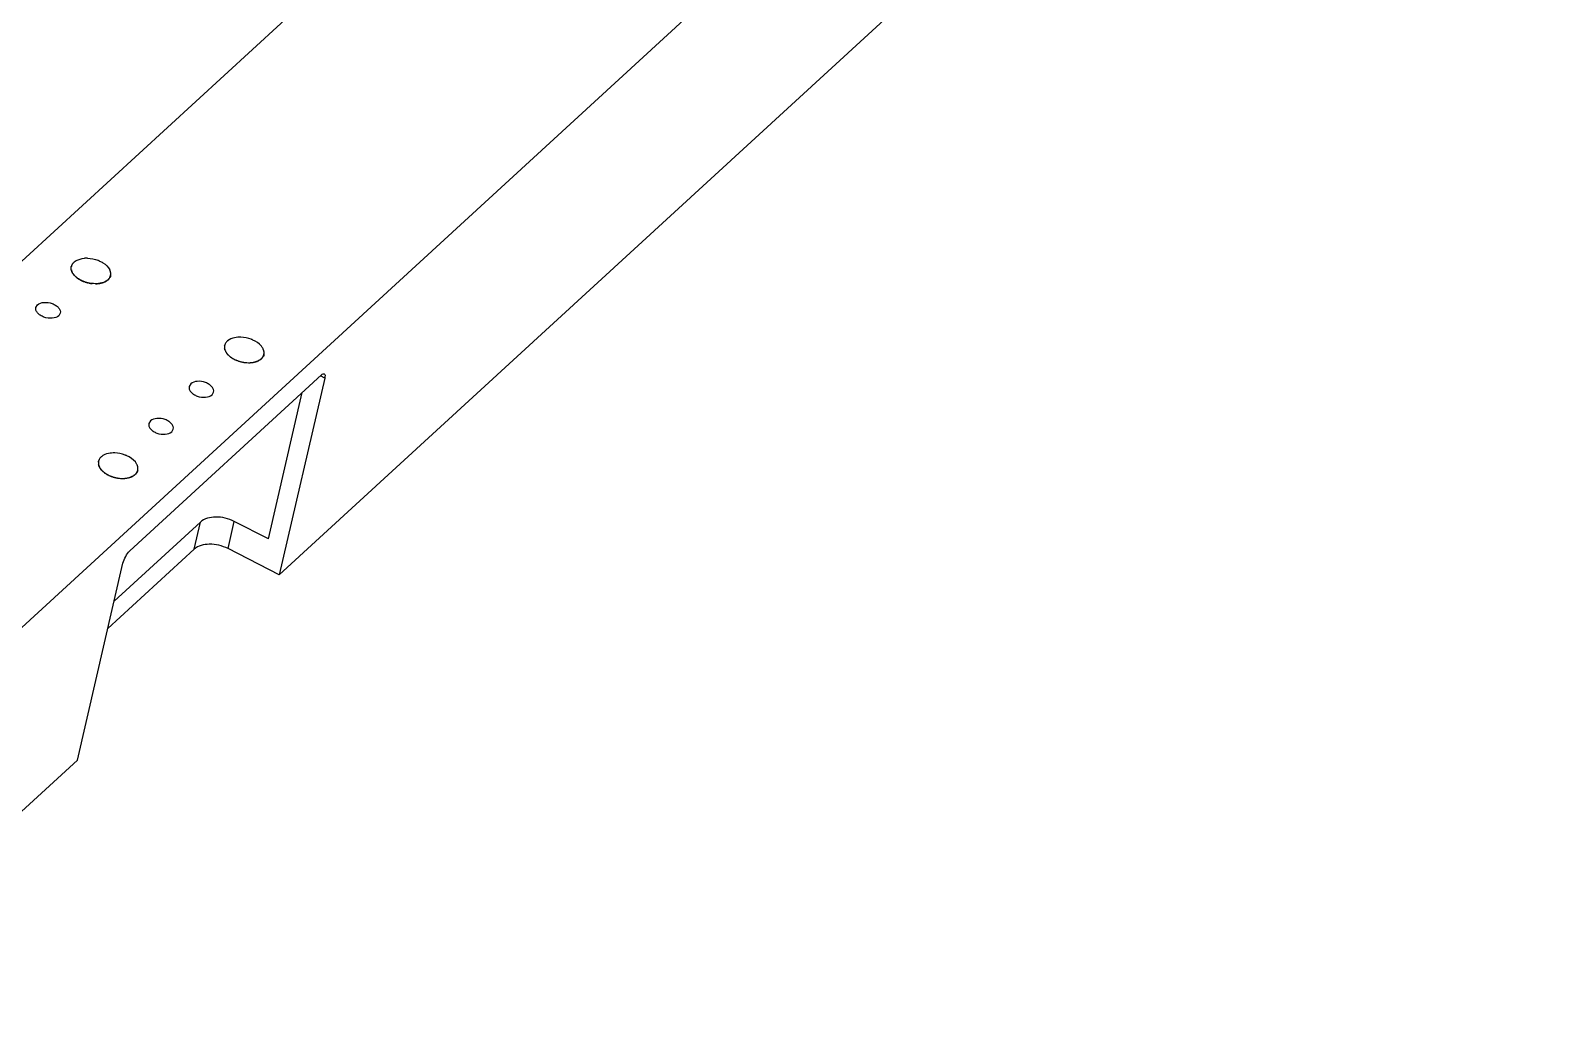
# Model space of a CAD drawing. Header units: millimetres. Extents: x 562 to 17351, y 2396 to 6995.
# Drawn here: x 9896.7 to 10047.2, y 3031.8 to 3129.7 of the extents above; entities that cross this region are included whole.
import ezdxf

# ---------------------------------------------------------------- set-up
doc = ezdxf.new("R2010")
doc.units = ezdxf.units.MM
doc.layers.add('02___PRT_ALL_AXES', color=7, linetype='Continuous')

msp = doc.modelspace()

# ---------------------------------------------------------------- linework, layer by layer
at = {"color": 7, "linetype": 'Continuous'}
for p, q in [((10021.768, 3222.2262), (9853.8259, 3068.0949)), ((10047.1633, 3209.1414), (9879.2211, 3055.01)), ((9921.4715, 3075.5183), (9991.6563, 3139.9314)), ((9900.7633, 3106.1478), (9900.8136, 3106.1458)), ((9900.8185, 3105.8595), (9900.768, 3105.8713)), ((9900.8207, 3106.1819), (9900.7739, 3106.2012)), ((9900.7804, 3105.8148), (9900.8269, 3105.8213)), ((9900.8312, 3105.8044), (9900.7804, 3105.8148)), ((9900.7967, 3105.7581), (9900.8421, 3105.7661)), ((9900.8476, 3105.7491), (9900.7967, 3105.7581)), ((9900.9712, 3105.421), (9901.0092, 3105.437)), ((9901.0211, 3105.4205), (9900.9712, 3105.421)), ((9901.0127, 3105.3663), (9901.0491, 3105.3835)), ((9901.0621, 3105.3672), (9901.0127, 3105.3663)), ((9901.0575, 3105.3123), (9901.0924, 3105.3307)), ((9901.1063, 3105.3146), (9901.0575, 3105.3123)), ((9901.3915, 3105.0088), (9901.4155, 3105.0336)), ((9901.4347, 3105.0195), (9901.3915, 3105.0088)), ((9901.457, 3104.9625), (9901.479, 3104.9882)), ((9901.499, 3104.9745), (9901.457, 3104.9625)), ((9901.525, 3104.9177), (9901.545, 3104.9443)), ((9901.5658, 3104.9311), (9901.525, 3104.9177)), ((9904.3567, 3104.7265), (9904.3099, 3104.7458)), ((9904.3262, 3104.7565), (9904.3567, 3104.7265)), ((9904.4096, 3104.7632), (9904.3619, 3104.7813)), ((9904.3772, 3104.7925), (9904.4096, 3104.7632)), ((9904.4593, 3104.8017), (9904.4108, 3104.8186)), ((9904.4252, 3104.8304), (9904.4593, 3104.8017)), ((9904.5057, 3104.842), (9904.4567, 3104.8576)), ((9904.4701, 3104.87), (9904.5057, 3104.842)), ((9904.5489, 3104.884), (9904.4993, 3104.8983)), ((9904.5117, 3104.9112), (9904.5489, 3104.884)), ((9904.5887, 3104.9276), (9904.5386, 3104.9407)), ((9904.55, 3104.954), (9904.5887, 3104.9276)), ((9904.625, 3104.9727), (9904.5746, 3104.9845)), ((9904.5849, 3104.9982), (9904.625, 3104.9727)), ((9904.6578, 3105.0193), (9904.6071, 3105.0297)), ((9904.6164, 3105.0439), (9904.6578, 3105.0193)), ((9904.687, 3105.0673), (9904.6361, 3105.0763)), ((9904.6444, 3105.0909), (9904.687, 3105.0673)), ((9904.7126, 3105.1165), (9904.6616, 3105.1242)), ((9904.6687, 3105.1391), (9904.7126, 3105.1165)), ((9904.7345, 3105.167), (9904.6835, 3105.1732)), ((9904.6895, 3105.1885), (9904.7345, 3105.167)), ((9904.7526, 3105.2185), (9904.7018, 3105.2233)), ((9904.7066, 3105.2389), (9904.7526, 3105.2185)), ((9904.7669, 3105.271), (9904.7163, 3105.2744)), ((9904.7201, 3105.2903), (9904.7669, 3105.271)), ((9901.978, 3104.6843), (9901.9852, 3104.7149)), ((9902.0095, 3104.7049), (9901.978, 3104.6843)), ((9902.0596, 3104.652), (9902.0646, 3104.6831)), ((9902.0893, 3104.6737), (9902.0596, 3104.652)), ((9902.1426, 3104.6217), (9902.1454, 3104.6533)), ((9902.1705, 3104.6446), (9902.1426, 3104.6217)), ((9902.6601, 3104.4866), (9902.6496, 3104.5194)), ((9902.676, 3104.5148), (9902.6601, 3104.4866)), ((9902.748, 3104.4722), (9902.7354, 3104.505)), ((9902.7618, 3104.5011), (9902.748, 3104.4722)), ((9902.836, 3104.4602), (9902.8212, 3104.493)), ((9902.8476, 3104.4897), (9902.836, 3104.4602)), ((9903.3555, 3104.4397), (9903.3286, 3104.4707)), ((9903.3539, 3104.4719), (9903.3555, 3104.4397)), ((9903.4391, 3104.4449), (9903.4104, 3104.4754)), ((9903.4353, 3104.4774), (9903.4391, 3104.4449)), ((9903.5215, 3104.4526), (9903.4909, 3104.4826)), ((9903.5154, 3104.4852), (9903.5215, 3104.4526)), ((9903.6818, 3104.4752), (9903.6478, 3104.5039)), ((9903.6713, 3104.5081), (9903.6818, 3104.4752)), ((9903.7594, 3104.4902), (9903.7238, 3104.5182)), ((9903.7467, 3104.523), (9903.7594, 3104.4902)), ((9903.8351, 3104.5075), (9903.7979, 3104.5347)), ((9903.8203, 3104.5402), (9903.8351, 3104.5075)), ((9903.9088, 3104.5271), (9903.8701, 3104.5535)), ((9903.8919, 3104.5598), (9903.9088, 3104.5271)), ((9903.9804, 3104.5491), (9903.9403, 3104.5746)), ((9903.9614, 3104.5815), (9903.9804, 3104.5491)), ((9904.0496, 3104.5733), (9904.0082, 3104.5979)), ((9904.0286, 3104.6055), (9904.0496, 3104.5733)), ((9904.1164, 3104.5997), (9904.0737, 3104.6233)), ((9904.0933, 3104.6316), (9904.1164, 3104.5997)), ((9904.1806, 3104.6283), (9904.1368, 3104.6509)), ((9904.1556, 3104.6598), (9904.1806, 3104.6283)), ((9904.2422, 3104.659), (9904.1972, 3104.6805)), ((9904.2153, 3104.6901), (9904.2422, 3104.659)), ((9904.3009, 3104.6918), (9904.255, 3104.7122)), ((9904.2721, 3104.7223), (9904.3009, 3104.6918)), ((9916.0005, 3098.2969), (9916.0508, 3098.295)), ((9916.0556, 3098.0086), (9916.0052, 3098.0204)), ((9916.0579, 3098.331), (9916.011, 3098.3503)), ((9916.0176, 3097.9639), (9916.064, 3097.9704)), ((9916.0683, 3097.9535), (9916.0176, 3097.9639)), ((9916.0338, 3097.9072), (9916.0793, 3097.9152)), ((9916.0847, 3097.8982), (9916.0338, 3097.9072)), ((9916.2084, 3097.5701), (9916.2464, 3097.5861)), ((9916.2583, 3097.5696), (9916.2084, 3097.5701)), ((9916.2499, 3097.5154), (9916.2863, 3097.5326)), ((9916.2992, 3097.5163), (9916.2499, 3097.5154)), ((9916.2947, 3097.4614), (9916.3295, 3097.4798)), ((9916.3435, 3097.4638), (9916.2947, 3097.4614)), ((9919.9242, 3097.2164), (9919.8733, 3097.2254)), ((9919.8815, 3097.24), (9919.9242, 3097.2164)), ((9919.9498, 3097.2657), (9919.8988, 3097.2733)), ((9919.9059, 3097.2883), (9919.9498, 3097.2657)), ((9919.9716, 3097.3161), (9919.9207, 3097.3223)), ((9919.9267, 3097.3376), (9919.9716, 3097.3161)), ((9919.9897, 3097.3676), (9919.9389, 3097.3724)), ((9919.9438, 3097.388), (9919.9897, 3097.3676)), ((9920.0041, 3097.4201), (9919.9535, 3097.4235)), ((9919.9572, 3097.4394), (9920.0041, 3097.4201)), ((9916.6286, 3097.1579), (9916.6526, 3097.1827)), ((9916.6719, 3097.1686), (9916.6286, 3097.1579)), ((9916.6941, 3097.1116), (9916.7162, 3097.1373)), ((9916.7362, 3097.1237), (9916.6941, 3097.1116)), ((9916.7621, 3097.0668), (9916.7822, 3097.0934)), ((9916.8029, 3097.0802), (9916.7621, 3097.0668)), ((9917.2151, 3096.8334), (9917.2224, 3096.864)), ((9917.2466, 3096.8541), (9917.2151, 3096.8334)), ((9917.2968, 3096.8011), (9917.3018, 3096.8322)), ((9917.3265, 3096.8229), (9917.2968, 3096.8011)), ((9917.3798, 3096.7708), (9917.3826, 3096.8024)), ((9917.4077, 3096.7937), (9917.3798, 3096.7708)), ((9917.8973, 3096.6357), (9917.8868, 3096.6686)), ((9917.9131, 3096.6639), (9917.8973, 3096.6357)), ((9917.9852, 3096.6213), (9917.9726, 3096.6541)), ((9917.9989, 3096.6502), (9917.9852, 3096.6213)), ((9918.0732, 3096.6093), (9918.0584, 3096.6421)), ((9918.0848, 3096.6388), (9918.0732, 3096.6093)), ((9918.5927, 3096.5888), (9918.5658, 3096.6198)), ((9918.591, 3096.621), (9918.5927, 3096.5888)), ((9918.6763, 3096.594), (9918.6475, 3096.6245)), ((9918.6724, 3096.6265), (9918.6763, 3096.594)), ((9918.7587, 3096.6017), (9918.7281, 3096.6317)), ((9918.7526, 3096.6343), (9918.7587, 3096.6017)), ((9918.9189, 3096.6243), (9918.8849, 3096.653)), ((9918.9085, 3096.6572), (9918.9189, 3096.6243)), ((9918.9966, 3096.6393), (9918.9609, 3096.6673)), ((9918.9839, 3096.6721), (9918.9966, 3096.6393)), ((9919.0723, 3096.6566), (9919.0351, 3096.6838)), ((9919.0575, 3096.6893), (9919.0723, 3096.6566)), ((9919.146, 3096.6762), (9919.1073, 3096.7026)), ((9919.1291, 3096.7089), (9919.146, 3096.6762)), ((9919.2175, 3096.6982), (9919.1774, 3096.7237)), ((9919.1985, 3096.7306), (9919.2175, 3096.6982)), ((9919.2867, 3096.7224), (9919.2453, 3096.747)), ((9919.2657, 3096.7546), (9919.2867, 3096.7224)), ((9919.3535, 3096.7488), (9919.3109, 3096.7724)), ((9919.3305, 3096.7807), (9919.3535, 3096.7488)), ((9919.4178, 3096.7774), (9919.3739, 3096.8)), ((9919.3928, 3096.8089), (9919.4178, 3096.7774)), ((9919.4793, 3096.8081), (9919.4344, 3096.8297)), ((9919.4524, 3096.8392), (9919.4793, 3096.8081)), ((9919.5381, 3096.8409), (9919.4921, 3096.8613)), ((9919.5093, 3096.8714), (9919.5381, 3096.8409)), ((9919.5939, 3096.8756), (9919.547, 3096.8949)), ((9919.5633, 3096.9056), (9919.5939, 3096.8756)), ((9919.6467, 3096.9123), (9919.599, 3096.9304)), ((9919.6144, 3096.9417), (9919.6467, 3096.9123)), ((9919.6964, 3096.9508), (9919.648, 3096.9677)), ((9919.6624, 3096.9795), (9919.6964, 3096.9508)), ((9919.7429, 3096.9911), (9919.6938, 3097.0067)), ((9919.7073, 3097.0191), (9919.7429, 3096.9911)), ((9919.7861, 3097.0331), (9919.7364, 3097.0474)), ((9919.7489, 3097.0603), (9919.7861, 3097.0331)), ((9919.8259, 3097.0767), (9919.7758, 3097.0898)), ((9919.7872, 3097.1031), (9919.8259, 3097.0767)), ((9919.8622, 3097.1218), (9919.8117, 3097.1336)), ((9919.8221, 3097.1473), (9919.8622, 3097.1218)), ((9919.895, 3097.1684), (9919.8443, 3097.1788)), ((9919.8536, 3097.193), (9919.895, 3097.1684)), ((9925.6823, 3095.3974), (9906.6321, 3077.9139)), ((9926.0044, 3095.0842), (9921.4715, 3075.5183)), ((9926.0044, 3095.0842), (9925.5795, 3095.3031)), ((9920.4056, 3079.0974), (9923.7767, 3093.6486)), ((9903.4675, 3086.7946), (9903.5178, 3086.7926)), ((9903.5249, 3086.8287), (9903.478, 3086.848)), ((9903.5227, 3086.5063), (9903.4722, 3086.518)), ((9903.4846, 3086.4615), (9903.531, 3086.4681)), ((9903.5353, 3086.4511), (9903.4846, 3086.4615)), ((9903.5008, 3086.4049), (9903.5463, 3086.4128)), ((9903.5517, 3086.3958), (9903.5008, 3086.4049)), ((9903.6754, 3086.0678), (9903.7134, 3086.0837)), ((9903.7253, 3086.0672), (9903.6754, 3086.0678)), ((9903.7169, 3086.0131), (9903.7533, 3086.0303)), ((9903.7662, 3086.014), (9903.7169, 3086.0131)), ((9903.7617, 3085.9591), (9903.7965, 3085.9775)), ((9903.8105, 3085.9614), (9903.7617, 3085.9591)), ((9904.0956, 3085.6556), (9904.1197, 3085.6804)), ((9904.1389, 3085.6663), (9904.0956, 3085.6556)), ((9904.1611, 3085.6093), (9904.1832, 3085.635)), ((9904.2032, 3085.6213), (9904.1611, 3085.6093)), ((9904.2291, 3085.5644), (9904.2492, 3085.591)), ((9904.2699, 3085.5778), (9904.2291, 3085.5644)), ((9904.6822, 3085.331), (9904.6894, 3085.3617)), ((9904.7136, 3085.3517), (9904.6822, 3085.331)), ((9904.7638, 3085.2987), (9904.7688, 3085.3299)), ((9904.7935, 3085.3205), (9904.7638, 3085.2987)), ((9904.8468, 3085.2685), (9904.8496, 3085.3001)), ((9904.8747, 3085.2913), (9904.8468, 3085.2685)), ((9906.613, 3085.1739), (9906.5743, 3085.2003)), ((9906.5961, 3085.2065), (9906.613, 3085.1739)), ((9906.6845, 3085.1959), (9906.6444, 3085.2214)), ((9906.6655, 3085.2283), (9906.6845, 3085.1959)), ((9906.7538, 3085.2201), (9906.7123, 3085.2447)), ((9906.7327, 3085.2522), (9906.7538, 3085.2201)), ((9906.8205, 3085.2465), (9906.7779, 3085.2701)), ((9906.7975, 3085.2784), (9906.8205, 3085.2465)), ((9906.8848, 3085.2751), (9906.8409, 3085.2977)), ((9906.8598, 3085.3066), (9906.8848, 3085.2751)), ((9906.9463, 3085.3058), (9906.9014, 3085.3273)), ((9906.9194, 3085.3368), (9906.9463, 3085.3058)), ((9907.0051, 3085.3385), (9906.9591, 3085.359)), ((9906.9763, 3085.3691), (9907.0051, 3085.3385)), ((9907.0609, 3085.3733), (9907.014, 3085.3926)), ((9907.0303, 3085.4033), (9907.0609, 3085.3733)), ((9907.1137, 3085.4099), (9907.066, 3085.428)), ((9907.0814, 3085.4393), (9907.1137, 3085.4099)), ((9907.1634, 3085.4484), (9907.115, 3085.4653)), ((9907.1294, 3085.4772), (9907.1634, 3085.4484)), ((9907.2099, 3085.4887), (9907.1608, 3085.5044)), ((9907.1743, 3085.5167), (9907.2099, 3085.4887)), ((9907.2531, 3085.5307), (9907.2034, 3085.5451)), ((9907.2159, 3085.5579), (9907.2531, 3085.5307)), ((9907.2929, 3085.5743), (9907.2428, 3085.5874)), ((9907.2542, 3085.6007), (9907.2929, 3085.5743)), ((9907.3292, 3085.6195), (9907.2787, 3085.6312)), ((9907.2891, 3085.645), (9907.3292, 3085.6195)), ((9907.362, 3085.6661), (9907.3113, 3085.6765)), ((9907.3206, 3085.6907), (9907.362, 3085.6661)), ((9907.3912, 3085.7141), (9907.3403, 3085.7231)), ((9907.3485, 3085.7377), (9907.3912, 3085.7141)), ((9907.4168, 3085.7633), (9907.3658, 3085.771)), ((9907.3729, 3085.7859), (9907.4168, 3085.7633)), ((9907.4386, 3085.8137), (9907.3877, 3085.82)), ((9907.3937, 3085.8353), (9907.4386, 3085.8137)), ((9907.4567, 3085.8652), (9907.4059, 3085.8701)), ((9907.4108, 3085.8857), (9907.4567, 3085.8652)), ((9907.4711, 3085.9177), (9907.4205, 3085.9212)), ((9907.4242, 3085.937), (9907.4711, 3085.9177)), ((9905.3643, 3085.1334), (9905.3538, 3085.1662)), ((9905.3801, 3085.1615), (9905.3643, 3085.1334)), ((9905.4522, 3085.119), (9905.4396, 3085.1518)), ((9905.4659, 3085.1478), (9905.4522, 3085.119)), ((9905.5402, 3085.107), (9905.5254, 3085.1397)), ((9905.5518, 3085.1365), (9905.5402, 3085.107)), ((9906.0597, 3085.0864), (9906.0328, 3085.1175)), ((9906.058, 3085.1187), (9906.0597, 3085.0864)), ((9906.1433, 3085.0916), (9906.1145, 3085.1222)), ((9906.1394, 3085.1241), (9906.1433, 3085.0916)), ((9906.2257, 3085.0993), (9906.1951, 3085.1293)), ((9906.2196, 3085.132), (9906.2257, 3085.0993)), ((9906.3859, 3085.122), (9906.3519, 3085.1507)), ((9906.3755, 3085.1548), (9906.3859, 3085.122)), ((9906.4636, 3085.1369), (9906.4279, 3085.1649)), ((9906.4509, 3085.1698), (9906.4636, 3085.1369)), ((9906.5393, 3085.1542), (9906.5021, 3085.1815)), ((9906.5245, 3085.187), (9906.5393, 3085.1542)), ((9913.65, 3080.7822), (9905.0797, 3072.9166)), ((9913.0229, 3078.0754), (9913.65, 3080.7822)), ((9916.3924, 3078.1353), (9917.0195, 3080.842)), ((9920.4056, 3079.0974), (9917.0195, 3080.842)), ((9913.0229, 3078.0754), (9904.4526, 3070.2099)), ((9921.4715, 3075.5183), (9916.3924, 3078.1353)), ((9901.4187, 3057.1145), (9905.9516, 3076.6804)), ((9873.8461, 3031.8094), (9901.4187, 3057.1145))]:
    msp.add_line(p, q, dxfattribs=at)
for centre, radius, start, end in [((9901.5435, 3106.0203), 0.7406, 167.399075, 170.24393), ((9901.6922, 3106.0316), 0.8905, 191.138804, 193.654798), ((9901.7412, 3106.044), 0.941, 194.752079, 197.177298), ((9901.7961, 3106.0615), 0.9987, 198.23312, 200.563999), ((9901.8566, 3106.0849), 1.0636, 201.577314, 203.812467), ((9901.9221, 3106.1144), 1.1354, 204.783124, 206.923004), ((9901.9918, 3106.1506), 1.2139, 207.851589, 209.898131), ((9902.0651, 3106.1935), 1.2989, 210.785807, 212.742088), ((9902.1413, 3106.2433), 1.3899, 213.590453, 215.460383), ((9902.2196, 3106.2999), 1.4865, 216.271339, 218.0594), ((9902.2991, 3106.363), 1.588, 218.835045, 220.546069), ((9902.379, 3106.4323), 1.6938, 221.288613, 222.927614), ((9902.4586, 3106.5073), 1.8032, 223.639311, 225.211348), ((9902.5371, 3106.5873), 1.9153, 225.894446, 227.404528), ((9902.6138, 3106.6716), 2.0292, 228.061232, 229.514246), ((9902.6878, 3106.7593), 2.144, 230.146696, 231.547362), ((9902.7587, 3106.8495), 2.2587, 232.157612, 233.510455), ((9902.8257, 3106.9411), 2.3722, 234.100469, 235.409805), ((9902.8885, 3107.033), 2.4835, 235.981451, 237.251379), ((9902.9464, 3107.1241), 2.5914, 237.806431, 239.040842), ((9902.9993, 3107.2131), 2.695, 239.580978, 240.78356), ((9903.0468, 3107.2989), 2.7931, 241.310374, 242.484625), ((9903.0888, 3107.3804), 2.8848, 242.999629, 244.148872), ((9903.1252, 3107.4564), 2.969, 244.653502, 245.780902), ((9903.6006, 3105.8437), 1.3071, 300.914125, 302.862262), ((9903.6476, 3105.7722), 1.2215, 303.746239, 305.784308), ((9903.6944, 3105.7083), 1.1424, 306.709061, 308.840227), ((9903.7299, 3105.6645), 1.0859, 309.814239, 310.549037), ((9903.7456, 3105.6463), 1.0619, 310.546304, 312.037963), ((9903.7845, 3105.604), 1.0044, 313.042657, 315.36473), ((9903.8264, 3105.5634), 0.946, 316.416659, 318.833285), ((9903.8652, 3105.5301), 0.8949, 319.926811, 322.434642), ((9903.9002, 3105.5036), 0.851, 323.567776, 326.161021), ((9903.9308, 3105.4836), 0.8145, 327.33063, 330.000868), ((9903.9562, 3105.4692), 0.7852, 331.202611, 333.938748), ((9903.9761, 3105.4597), 0.7632, 335.1671, 337.955513), ((9903.9898, 3105.4543), 0.7485, 339.203871, 342.028774), ((9903.9969, 3105.452), 0.741, 343.289671, 346.133676), ((9903.9973, 3105.4518), 0.7406, 347.399075, 350.24393), ((9903.1561, 3107.5257), 3.0449, 246.276529, 247.385111), ((9903.1815, 3107.5875), 3.1117, 247.873046, 248.965709), ((9903.2017, 3107.6407), 3.1686, 249.447214, 250.526752), ((9903.2171, 3107.6845), 3.2151, 251.003046, 252.072166), ((9903.2278, 3107.7182), 3.2505, 252.54443, 253.605769), ((9903.2346, 3107.7413), 3.2745, 254.075161, 255.131303), ((9903.2377, 3107.7533), 3.2868, 255.598958, 256.652453), ((9903.2378, 3107.7538), 3.2874, 257.119496, 258.172873), ((9903.2356, 3107.7427), 3.2761, 258.640425, 259.696217), ((9903.2316, 3107.7201), 3.2532, 260.165401, 261.226152), ((9903.2265, 3107.6861), 3.2188, 261.698104, 262.766396), ((9903.221, 3107.641), 3.1734, 263.242269, 264.320733), ((9903.2091, 3107.27), 2.8019, 271.272555, 272.444362), ((9903.2137, 3107.1726), 2.7043, 272.970024, 274.169848), ((9903.2217, 3107.0698), 2.6012, 274.70869, 275.940012), ((9903.2334, 3106.9628), 2.4936, 276.493618, 277.760109), ((9903.249, 3106.8529), 2.3826, 278.330151, 279.635682), ((9903.2685, 3106.7413), 2.2692, 280.223924, 281.572575), ((9903.2921, 3106.6291), 2.1546, 282.180877, 283.576944), ((9903.3197, 3106.5176), 2.0398, 284.20726, 285.655248), ((9903.3511, 3106.408), 1.9257, 286.309626, 287.814239), ((9903.3861, 3106.3013), 1.8134, 288.49481, 290.060922), ((9903.4244, 3106.1985), 1.7038, 290.769886, 292.402496), ((9903.4655, 3106.1006), 1.5976, 293.142098, 294.846265), ((9903.5089, 3106.0084), 1.4956, 295.618761, 297.399507), ((9903.5542, 3105.9226), 1.3986, 298.207114, 300.069294), ((9916.7807, 3098.1695), 0.7406, 167.399075, 170.24393), ((9916.9294, 3098.1807), 0.8905, 191.138804, 193.654798), ((9916.9783, 3098.1931), 0.941, 194.752079, 197.177298), ((9917.0333, 3098.2107), 0.9987, 198.23312, 200.563999), ((9917.0938, 3098.234), 1.0636, 201.577314, 203.812467), ((9917.1592, 3098.2636), 1.1354, 204.783124, 206.923004), ((9917.229, 3098.2997), 1.2139, 207.851589, 209.898131), ((9917.3023, 3098.3426), 1.2989, 210.785807, 212.742088), ((9917.3785, 3098.3924), 1.3899, 213.590453, 215.460383), ((9917.4567, 3098.449), 1.4865, 216.271339, 218.0594), ((9917.5362, 3098.5121), 1.588, 218.835045, 220.546069), ((9917.6162, 3098.5814), 1.6938, 221.288613, 222.927614), ((9917.6958, 3098.6564), 1.8032, 223.639311, 225.211348), ((9917.7743, 3098.7364), 1.9153, 225.894446, 227.404528), ((9917.8509, 3098.8207), 2.0292, 228.061232, 229.514246), ((9917.925, 3098.9084), 2.144, 230.146696, 231.547362), ((9919.1679, 3097.6327), 0.8145, 327.33063, 330.000868), ((9919.1934, 3097.6183), 0.7852, 331.202611, 333.938748), ((9919.2132, 3097.6088), 0.7632, 335.1671, 337.955513), ((9919.2269, 3097.6034), 0.7485, 339.203871, 342.028774), ((9919.2341, 3097.6011), 0.741, 343.289671, 346.133676), ((9919.2344, 3097.6009), 0.7406, 347.399075, 350.24393), ((9917.9958, 3098.9986), 2.2587, 232.157612, 233.510455), ((9918.0629, 3099.0902), 2.3722, 234.100469, 235.409805), ((9918.1256, 3099.1821), 2.4835, 235.981451, 237.251379), ((9918.1836, 3099.2732), 2.5914, 237.806431, 239.040842), ((9918.2365, 3099.3622), 2.695, 239.580978, 240.78356), ((9918.284, 3099.4481), 2.7931, 241.310374, 242.484625), ((9918.326, 3099.5295), 2.8848, 242.999629, 244.148872), ((9918.3624, 3099.6055), 2.969, 244.653502, 245.780902), ((9918.3932, 3099.6748), 3.0449, 246.276529, 247.385111), ((9918.4187, 3099.7366), 3.1117, 247.873046, 248.965709), ((9918.4389, 3099.7898), 3.1686, 249.447214, 250.526752), ((9918.4542, 3099.8336), 3.2151, 251.003046, 252.072166), ((9918.465, 3099.8674), 3.2505, 252.54443, 253.605769), ((9918.4717, 3099.8904), 3.2745, 254.075161, 255.131303), ((9918.4749, 3099.9024), 3.2868, 255.598958, 256.652453), ((9918.475, 3099.9029), 3.2874, 257.119496, 258.172873), ((9918.4728, 3099.8918), 3.2761, 258.640425, 259.696217), ((9918.4688, 3099.8692), 3.2532, 260.165401, 261.226152), ((9918.4637, 3099.8352), 3.2188, 261.698104, 262.766396), ((9918.4582, 3099.7901), 3.1734, 263.242269, 264.320733), ((9918.4463, 3099.4191), 2.8019, 271.272555, 272.444362), ((9918.4509, 3099.3217), 2.7043, 272.970024, 274.169848), ((9918.4589, 3099.2189), 2.6012, 274.70869, 275.940012), ((9918.4706, 3099.1119), 2.4936, 276.493618, 277.760109), ((9918.4861, 3099.002), 2.3826, 278.330151, 279.635682), ((9918.5057, 3098.8904), 2.2692, 280.223924, 281.572575), ((9918.5293, 3098.7782), 2.1546, 282.180877, 283.576944), ((9918.5569, 3098.6667), 2.0398, 284.20726, 285.655248), ((9918.5883, 3098.5571), 1.9257, 286.309626, 287.814239), ((9918.6233, 3098.4504), 1.8134, 288.49481, 290.060922), ((9918.6615, 3098.3476), 1.7038, 290.769886, 292.402496), ((9918.7026, 3098.2497), 1.5976, 293.142098, 294.846265), ((9918.7461, 3098.1575), 1.4956, 295.618761, 297.399507), ((9918.7913, 3098.0717), 1.3986, 298.207114, 300.069294), ((9918.8378, 3097.9928), 1.3071, 300.914125, 302.862262), ((9918.8848, 3097.9213), 1.2215, 303.746239, 305.784308), ((9918.9316, 3097.8575), 1.1424, 306.709061, 308.840227), ((9918.9671, 3097.8136), 1.0859, 309.814239, 310.549037), ((9918.9827, 3097.7954), 1.0619, 310.546304, 312.037963), ((9919.0217, 3097.7531), 1.0044, 313.042657, 315.36473), ((9919.0636, 3097.7125), 0.946, 316.416659, 318.833285), ((9919.1024, 3097.6792), 0.8949, 319.926811, 322.434642), ((9919.1374, 3097.6528), 0.851, 323.567776, 326.161021), ((9904.2477, 3086.6671), 0.7406, 167.399075, 170.24393), ((9904.3964, 3086.6783), 0.8905, 191.138804, 193.654798), ((9904.4453, 3086.6907), 0.941, 194.752079, 197.177298), ((9904.5003, 3086.7083), 0.9987, 198.23312, 200.563999), ((9904.5608, 3086.7316), 1.0636, 201.577314, 203.812467), ((9904.6262, 3086.7612), 1.1354, 204.783124, 206.923004), ((9904.696, 3086.7974), 1.2139, 207.851589, 209.898131), ((9904.7693, 3086.8403), 1.2989, 210.785807, 212.742088), ((9904.8455, 3086.8901), 1.3899, 213.590453, 215.460383), ((9904.9237, 3086.9467), 1.4865, 216.271339, 218.0594), ((9905.0032, 3087.0098), 1.588, 218.835045, 220.546069), ((9905.0832, 3087.0791), 1.6938, 221.288613, 222.927614), ((9905.1628, 3087.1541), 1.8032, 223.639311, 225.211348), ((9905.2413, 3087.2341), 1.9153, 225.894446, 227.404528), ((9905.3179, 3087.3184), 2.0292, 228.061232, 229.514246), ((9905.392, 3087.4061), 2.144, 230.146696, 231.547362), ((9905.4629, 3087.4963), 2.2587, 232.157612, 233.510455), ((9905.5299, 3087.5879), 2.3722, 234.100469, 235.409805), ((9905.5926, 3087.6798), 2.4835, 235.981451, 237.251379), ((9905.6506, 3087.7708), 2.5914, 237.806431, 239.040842), ((9905.7035, 3087.8599), 2.695, 239.580978, 240.78356), ((9905.751, 3087.9457), 2.7931, 241.310374, 242.484625), ((9905.793, 3088.0272), 2.8848, 242.999629, 244.148872), ((9905.8294, 3088.1031), 2.969, 244.653502, 245.780902), ((9905.8602, 3088.1725), 3.0449, 246.276529, 247.385111), ((9905.8857, 3088.2343), 3.1117, 247.873046, 248.965709), ((9905.9059, 3088.2875), 3.1686, 249.447214, 250.526752), ((9905.9212, 3088.3313), 3.2151, 251.003046, 252.072166), ((9905.932, 3088.365), 3.2505, 252.54443, 253.605769), ((9905.9387, 3088.3881), 3.2745, 254.075161, 255.131303), ((9905.9419, 3088.4), 3.2868, 255.598958, 256.652453), ((9905.942, 3088.4005), 3.2874, 257.119496, 258.172873), ((9906.0239, 3087.1644), 2.0398, 284.20726, 285.655248), ((9906.0553, 3087.0548), 1.9257, 286.309626, 287.814239), ((9906.0903, 3086.9481), 1.8134, 288.49481, 290.060922), ((9906.1285, 3086.8453), 1.7038, 290.769886, 292.402496), ((9906.1696, 3086.7474), 1.5976, 293.142098, 294.846265), ((9906.2131, 3086.6552), 1.4956, 295.618761, 297.399507), ((9906.2584, 3086.5694), 1.3986, 298.207114, 300.069294), ((9906.3048, 3086.4905), 1.3071, 300.914125, 302.862262), ((9906.3518, 3086.419), 1.2215, 303.746239, 305.784308), ((9906.3986, 3086.3551), 1.1424, 306.709061, 308.840227), ((9906.4341, 3086.3113), 1.0859, 309.814239, 310.549037), ((9906.4497, 3086.2931), 1.0619, 310.546304, 312.037963), ((9906.4887, 3086.2508), 1.0044, 313.042657, 315.36473), ((9906.5306, 3086.2101), 0.946, 316.416659, 318.833285), ((9906.5694, 3086.1768), 0.8949, 319.926811, 322.434642), ((9906.6044, 3086.1504), 0.851, 323.567776, 326.161021), ((9906.6349, 3086.1303), 0.8145, 327.33063, 330.000868), ((9906.6604, 3086.1159), 0.7852, 331.202611, 333.938748), ((9906.6802, 3086.1065), 0.7632, 335.1671, 337.955513), ((9906.6939, 3086.101), 0.7485, 339.203871, 342.028774), ((9906.7011, 3086.0987), 0.741, 343.289671, 346.133676), ((9906.7014, 3086.0986), 0.7406, 347.399075, 350.24393), ((9905.9398, 3088.3895), 3.2761, 258.640425, 259.696217), ((9905.9358, 3088.3669), 3.2532, 260.165401, 261.226152), ((9905.9307, 3088.3329), 3.2188, 261.698104, 262.766396), ((9905.9252, 3088.2878), 3.1734, 263.242269, 264.320733), ((9905.9133, 3087.9168), 2.8019, 271.272555, 272.444362), ((9905.9179, 3087.8193), 2.7043, 272.970024, 274.169848), ((9905.9259, 3087.7165), 2.6012, 274.70869, 275.940012), ((9905.9376, 3087.6096), 2.4936, 276.493618, 277.760109), ((9905.9531, 3087.4997), 2.3826, 278.330151, 279.635682), ((9905.9727, 3087.388), 2.2692, 280.223924, 281.572575), ((9905.9963, 3087.2759), 2.1546, 282.180877, 283.576944)]:
    msp.add_arc(centre, radius, start, end, dxfattribs=at)
for points, knots in [([(9925.6823, 3095.3974), (9925.7086, 3095.4216), (9925.7831, 3095.4845), (9925.9015, 3095.5437), (9925.9611, 3095.513)], [0, 0, 0, 0, 0.34786043, 1, 1, 1, 1]), ([(9925.9611, 3095.513), (9926.0087, 3095.4885), (9926.0567, 3095.3169), (9926.026, 3095.1772), (9926.0044, 3095.0842)], [0, 0, 0, 0, 0.3592392, 1, 1, 1, 1]), ([(9917.0195, 3080.842), (9916.4526, 3081.1341), (9915.2931, 3081.4173), (9914.0392, 3081.1394), (9913.65, 3080.7822)], [0, 0, 0, 0, 0.54693173, 1, 1, 1, 1]), ([(9905.9516, 3076.6804), (9906.0069, 3076.9189), (9906.1993, 3077.3561), (9906.4637, 3077.7593), (9906.6321, 3077.9139)], [0, 0, 0, 0, 0.51716757, 1, 1, 1, 1]), ([(9916.3924, 3078.1353), (9915.8255, 3078.4274), (9914.6661, 3078.7106), (9913.4121, 3078.4327), (9913.0229, 3078.0754)], [0, 0, 0, 0, 0.54693173, 1, 1, 1, 1])]:
    msp.add_open_spline(points, degree=3, knots=knots, dxfattribs=at)
at = {"layer": '02___PRT_ALL_AXES', "color": 7, "linetype": 'Continuous'}
for p, q in [((9897.2914, 3102.1074), (9897.451, 3102.3705)), ((9899.7269, 3101.5432), (9899.5673, 3101.2801)), ((9912.6882, 3094.5196), (9912.5286, 3094.2565)), ((9914.8045, 3093.4292), (9914.9641, 3093.6923)), ((9908.6776, 3090.8389), (9908.518, 3090.5758)), ((9910.7939, 3089.7485), (9910.9535, 3090.0115))]:
    msp.add_line(p, q, dxfattribs=at)
for centre, radius, start, end in [((9901.5462, 3106.0188), 0.7436, 158.583901, 162.608721), ((9901.5699, 3106.0093), 0.7692, 153.257998, 158.571244), ((9901.6037, 3105.9922), 0.8071, 147.92593, 153.250407), ((9901.6384, 3105.9705), 0.848, 144.014453, 147.932803), ((9901.6715, 3105.9465), 0.8889, 140.173623, 144.012501), ((9901.7178, 3105.9073), 0.9495, 134.251678, 140.146153), ((9901.755, 3105.87), 1.0022, 132.540839, 134.286562), ((9901.7784, 3105.8445), 1.0368, 130.773504, 132.538422), ((9902.3334, 3104.1695), 2.8345, 88.139416, 94.359737), ((9902.3673, 3103.9061), 3.0888, 67.486361, 69.206455), ((9902.3878, 3103.9555), 3.0353, 65.801549, 67.486994), ((9901.5398, 3106.0211), 0.7369, 166.953672, 169.873611), ((9901.5375, 3106.0217), 0.7345, 162.618725, 166.951884), ((9901.7235, 3106.0396), 0.9228, 194.221505, 196.13763), ((9902.2013, 3106.2853), 1.4631, 215.128452, 218.457928), ((9902.2719, 3106.3409), 1.553, 218.442342, 219.923399), ((9902.8061, 3106.9127), 2.3377, 233.367248, 235.424058), ((9902.8649, 3106.998), 2.4413, 235.422505, 237.051373), ((9903.7563, 3105.6346), 1.0461, 310.03823, 312.532108), ((9903.6455, 3105.3702), 1.1058, 22.722811, 25.944733), ((9903.7211, 3105.4016), 1.0239, 18.489572, 22.733532), ((9903.9965, 3105.4527), 0.7416, 339.385514, 342.612151), ((9903.7975, 3105.4272), 0.9434, 14.244447, 18.485662), ((9904.0032, 3105.4505), 0.7345, 342.618725, 346.951884), ((9903.8553, 3105.4421), 0.8836, 10.227, 14.232788), ((9904.0008, 3105.4511), 0.7371, 346.953904, 350.094434), ((9903.8963, 3105.4495), 0.8419, 6.270826, 10.223075), ((9903.995, 3105.4521), 0.7429, 350.094563, 352.760505), ((9903.9701, 3105.4545), 0.7679, 352.813558, 2.243749), ((9903.9303, 3105.4533), 0.8077, 2.218181, 6.267879), ((9903.2165, 3107.1388), 2.6704, 273.023597, 274.708857), ((9903.2248, 3107.0379), 2.5691, 274.708994, 276.577482), ((9903.3991, 3106.2631), 1.7731, 288.65159, 290.813927), ((9903.4346, 3106.1697), 1.6731, 290.813392, 293.342789), ((9916.9921, 3098.0191), 1.0022, 132.540839, 134.286562), ((9917.0155, 3097.9936), 1.0368, 130.773504, 132.538422), ((9917.5706, 3096.3187), 2.8345, 88.139416, 94.359737), ((9917.6044, 3096.0552), 3.0888, 67.486361, 69.206455), ((9917.6249, 3096.1047), 3.0353, 65.801549, 67.486994), ((9916.777, 3098.1703), 0.7369, 166.953672, 169.873611), ((9916.7747, 3098.1708), 0.7345, 162.618725, 166.951884), ((9916.9607, 3098.1887), 0.9228, 194.221505, 196.13763), ((9916.7833, 3098.1679), 0.7436, 158.583901, 162.608721), ((9916.807, 3098.1584), 0.7692, 153.257998, 158.571244), ((9917.4318, 3098.4296), 1.4549, 215.122647, 217.974513), ((9917.5013, 3098.4836), 1.5429, 217.968207, 219.927072), ((9918.8826, 3097.5193), 1.1058, 22.722811, 25.944733), ((9918.9582, 3097.5507), 1.0239, 18.489572, 22.733532), ((9919.2336, 3097.6018), 0.7416, 339.385514, 342.612151), ((9919.019, 3097.5714), 0.9597, 16.14065, 18.467164), ((9919.0544, 3097.5817), 0.9228, 14.221505, 16.13763), ((9919.2404, 3097.5996), 0.7345, 342.618725, 346.951884), ((9919.0924, 3097.5912), 0.8836, 10.227, 14.232788), ((9919.2379, 3097.6002), 0.7371, 346.953904, 350.094434), ((9919.1335, 3097.5987), 0.8419, 6.270826, 10.223075), ((9919.2322, 3097.6012), 0.7429, 350.094563, 352.760505), ((9919.2073, 3097.6036), 0.7679, 352.813558, 2.243749), ((9919.1675, 3097.6024), 0.8077, 2.218181, 6.267879), ((9918.0432, 3099.0619), 2.3377, 233.367248, 235.424058), ((9918.1021, 3099.1471), 2.4413, 235.422505, 237.051373), ((9918.4537, 3099.2879), 2.6704, 273.023597, 274.708857), ((9918.462, 3099.187), 2.5691, 274.708994, 276.577482), ((9918.6363, 3098.4122), 1.7731, 288.65159, 290.813927), ((9918.6718, 3098.3188), 1.6731, 290.813392, 293.342789), ((9918.9934, 3097.7837), 1.0461, 310.03823, 312.532108), ((9904.244, 3086.6679), 0.7369, 166.953672, 169.873611), ((9904.2417, 3086.6684), 0.7345, 162.618725, 166.951884), ((9904.2503, 3086.6656), 0.7436, 158.583901, 162.608721), ((9904.2741, 3086.6561), 0.7692, 153.257998, 158.571244), ((9904.4591, 3086.5168), 1.0022, 132.540839, 134.286562), ((9904.4825, 3086.4912), 1.0368, 130.773504, 132.538422), ((9905.0376, 3084.8163), 2.8345, 88.139416, 94.359737), ((9905.0714, 3084.5529), 3.0888, 67.486361, 69.206455), ((9905.092, 3084.6023), 3.0353, 65.801549, 67.486994), ((9904.4277, 3086.6863), 0.9228, 194.221505, 196.13763), ((9904.8988, 3086.9272), 1.4549, 215.122647, 217.974513), ((9904.9683, 3086.9812), 1.5429, 217.968207, 219.927072), ((9905.5102, 3087.5595), 2.3377, 233.367248, 235.424058), ((9905.5691, 3087.6448), 2.4413, 235.422505, 237.051373), ((9906.1033, 3086.9099), 1.7731, 288.65159, 290.813927), ((9906.1388, 3086.8164), 1.6731, 290.813392, 293.342789), ((9906.4604, 3086.2814), 1.0461, 310.03823, 312.532108), ((9906.3496, 3086.0169), 1.1058, 22.722811, 25.944733), ((9906.4252, 3086.0484), 1.0239, 18.489572, 22.733532), ((9906.7006, 3086.0995), 0.7416, 339.385514, 342.612151), ((9906.486, 3086.0691), 0.9597, 16.14065, 18.467164), ((9906.5214, 3086.0794), 0.9228, 14.221505, 16.13763), ((9906.7074, 3086.0973), 0.7345, 342.618725, 346.951884), ((9906.5594, 3086.0889), 0.8836, 10.227, 14.232788), ((9906.7049, 3086.0978), 0.7371, 346.953904, 350.094434), ((9906.6005, 3086.0963), 0.8419, 6.270826, 10.223075), ((9906.6992, 3086.0988), 0.7429, 350.094563, 352.760505), ((9906.6743, 3086.1013), 0.7679, 352.813558, 2.243749), ((9906.6345, 3086.1001), 0.8077, 2.218181, 6.267879), ((9905.9207, 3087.7856), 2.6704, 273.023597, 274.708857), ((9905.929, 3087.6846), 2.5691, 274.708994, 276.577482)]:
    msp.add_arc(centre, radius, start, end, dxfattribs=at)
for points, knots in [([(9901.1012, 3106.6296), (9901.1623, 3106.6823), (9901.4649, 3106.8885), (9901.8357, 3106.9739), (9902.118, 3106.9958)], [0, 0, 0, 0, 0.22163629, 1, 1, 1, 1]), ([(9903.632, 3106.7242), (9903.7471, 3106.6724), (9904.1417, 3106.4649), (9904.499, 3106.1435), (9904.6398, 3105.8539)], [0, 0, 0, 0, 0.2816296, 1, 1, 1, 1]), ([(9901.0047, 3105.4434), (9900.9855, 3105.4707), (9900.9164, 3105.5767), (9900.863, 3105.6935), (9900.8371, 3105.7831)], [0, 0, 0, 0, 0.26343721, 1, 1, 1, 1]), ([(9901.4112, 3105.0368), (9901.3796, 3105.0603), (9901.2611, 3105.1532), (9901.1523, 3105.2589), (9901.0809, 3105.3442)], [0, 0, 0, 0, 0.26133248, 1, 1, 1, 1]), ([(9904.4292, 3104.8337), (9904.4057, 3104.814), (9904.3031, 3104.735), (9904.1882, 3104.6726), (9904.0976, 3104.6335)], [0, 0, 0, 0, 0.23728073, 1, 1, 1, 1]), ([(9904.6906, 3105.1916), (9904.6559, 3105.0992), (9904.5829, 3104.9826), (9904.4891, 3104.8874), (9904.4634, 3104.8638)], [0, 0, 0, 0, 0.73866983, 1, 1, 1, 1]), ([(9903.3574, 3104.4721), (9903.2439, 3104.4661), (9902.7788, 3104.4703), (9902.315, 3104.5782), (9901.9908, 3104.7126)], [0, 0, 0, 0, 0.24463805, 1, 1, 1, 1]), ([(9903.9662, 3104.5831), (9903.9314, 3104.5714), (9903.7853, 3104.5269), (9903.6343, 3104.4989), (9903.5191, 3104.4856)], [0, 0, 0, 0, 0.24025181, 1, 1, 1, 1]), ([(9899.5673, 3101.2801), (9899.4, 3101.1265), (9898.8724, 3100.9775), (9898.2272, 3101.0801), (9897.7393, 3101.3141), (9897.458, 3101.5473), (9897.2868, 3101.8189), (9897.2713, 3102.021), (9897.2914, 3102.1074)], [0, 0, 0, 0, 0.23767812, 0.52930902, 0.67206086, 0.79942945, 0.90715607, 1, 1, 1, 1]), ([(9897.451, 3102.3705), (9897.6183, 3102.524), (9898.1459, 3102.6731), (9898.7911, 3102.5705), (9899.2791, 3102.3365), (9899.5603, 3102.1033), (9899.7316, 3101.8317), (9899.747, 3101.6296), (9899.7269, 3101.5432)], [0, 0, 0, 0, 0.23767812, 0.52930902, 0.67206086, 0.79942945, 0.90715607, 1, 1, 1, 1]), ([(9917.3551, 3099.1449), (9917.2537, 3099.1371), (9916.8951, 3099.0887), (9916.5364, 3098.9496), (9916.3384, 3098.7788)], [0, 0, 0, 0, 0.28004918, 1, 1, 1, 1]), ([(9919.877, 3098.0031), (9919.834, 3098.0916), (9919.5851, 3098.4699), (9919.189, 3098.7295), (9918.8691, 3098.8733)], [0, 0, 0, 0, 0.21912895, 1, 1, 1, 1]), ([(9916.0742, 3097.9322), (9916.0826, 3097.9032), (9916.1236, 3097.7833), (9916.1863, 3097.6714), (9916.2418, 3097.5925)], [0, 0, 0, 0, 0.23796563, 1, 1, 1, 1]), ([(9916.3181, 3097.4933), (9916.3412, 3097.4658), (9916.4417, 3097.3536), (9916.5564, 3097.2543), (9916.6483, 3097.1859)], [0, 0, 0, 0, 0.2387928, 1, 1, 1, 1]), ([(9919.7006, 3097.0129), (9919.7263, 3097.0365), (9919.8201, 3097.1317), (9919.8931, 3097.2483), (9919.9278, 3097.3407)], [0, 0, 0, 0, 0.26133017, 1, 1, 1, 1]), ([(9917.228, 3096.8617), (9917.5522, 3096.7273), (9918.0159, 3096.6194), (9918.481, 3096.6152), (9918.5945, 3096.6212)], [0, 0, 0, 0, 0.75536195, 1, 1, 1, 1]), ([(9918.7563, 3096.6348), (9918.7957, 3096.6393), (9918.9469, 3096.6604), (9919.0963, 3096.6961), (9919.2033, 3096.7322)], [0, 0, 0, 0, 0.25972633, 1, 1, 1, 1]), ([(9919.3348, 3096.7826), (9919.366, 3096.7961), (9919.4831, 3096.8511), (9919.5934, 3096.9215), (9919.6664, 3096.9828)], [0, 0, 0, 0, 0.26343129, 1, 1, 1, 1]), ([(9912.5286, 3094.2565), (9912.5085, 3094.1701), (9912.5239, 3093.968), (9912.6952, 3093.6964), (9912.9764, 3093.4632), (9913.4644, 3093.2292), (9914.1096, 3093.1266), (9914.6372, 3093.2757), (9914.8045, 3093.4292)], [0, 0, 0, 0, 0.09284393, 0.20057055, 0.32793914, 0.47069098, 0.76232188, 1, 1, 1, 1]), ([(9914.9641, 3093.6923), (9914.9842, 3093.7787), (9914.9688, 3093.9808), (9914.7975, 3094.2524), (9914.5162, 3094.4856), (9914.0283, 3094.7196), (9913.3831, 3094.8222), (9912.8555, 3094.6732), (9912.6882, 3094.5196)], [0, 0, 0, 0, 0.09284393, 0.20057055, 0.32793914, 0.47069098, 0.76232188, 1, 1, 1, 1]), ([(9908.518, 3090.5758), (9908.4979, 3090.4894), (9908.5134, 3090.2873), (9908.6846, 3090.0156), (9908.9659, 3089.7825), (9909.4538, 3089.5484), (9910.099, 3089.4459), (9910.6266, 3089.5949), (9910.7939, 3089.7485)], [0, 0, 0, 0, 0.09284393, 0.20057055, 0.32793914, 0.47069098, 0.76232188, 1, 1, 1, 1]), ([(9910.9535, 3090.0115), (9910.9736, 3090.0979), (9910.9582, 3090.3), (9910.7869, 3090.5717), (9910.5057, 3090.8048), (9910.0177, 3091.0389), (9909.3725, 3091.1414), (9908.845, 3090.9924), (9908.6776, 3090.8389)], [0, 0, 0, 0, 0.09284393, 0.20057055, 0.32793914, 0.47069098, 0.76232188, 1, 1, 1, 1]), ([(9904.8221, 3087.6426), (9904.7207, 3087.6347), (9904.3621, 3087.5864), (9904.0034, 3087.4472), (9903.8054, 3087.2764)], [0, 0, 0, 0, 0.28004918, 1, 1, 1, 1]), ([(9907.344, 3086.5007), (9907.301, 3086.5892), (9907.0521, 3086.9676), (9906.656, 3087.2272), (9906.3361, 3087.3709)], [0, 0, 0, 0, 0.21912895, 1, 1, 1, 1]), ([(9903.5412, 3086.4298), (9903.5496, 3086.4009), (9903.5906, 3086.281), (9903.6534, 3086.1691), (9903.7088, 3086.0902)], [0, 0, 0, 0, 0.23796563, 1, 1, 1, 1]), ([(9903.7851, 3085.991), (9903.8082, 3085.9634), (9903.9087, 3085.8512), (9904.0234, 3085.752), (9904.1153, 3085.6836)], [0, 0, 0, 0, 0.2387928, 1, 1, 1, 1]), ([(9904.695, 3085.3594), (9905.0192, 3085.225), (9905.4829, 3085.1171), (9905.948, 3085.1129), (9906.0615, 3085.1189)], [0, 0, 0, 0, 0.75536195, 1, 1, 1, 1]), ([(9906.2233, 3085.1324), (9906.2627, 3085.137), (9906.4139, 3085.158), (9906.5633, 3085.1937), (9906.6703, 3085.2299)], [0, 0, 0, 0, 0.25972633, 1, 1, 1, 1]), ([(9906.8018, 3085.2802), (9906.833, 3085.2937), (9906.9501, 3085.3487), (9907.0604, 3085.4192), (9907.1334, 3085.4805)], [0, 0, 0, 0, 0.26343129, 1, 1, 1, 1]), ([(9907.1676, 3085.5105), (9907.1933, 3085.5342), (9907.2871, 3085.6294), (9907.3601, 3085.746), (9907.3948, 3085.8384)], [0, 0, 0, 0, 0.26133017, 1, 1, 1, 1])]:
    msp.add_open_spline(points, degree=3, knots=knots, dxfattribs=at)
for points in [[(9902.4254, 3107.0025), (9902.7783, 3106.9915), (9903.1338, 3106.9191), (9903.4638, 3106.7938)], [(9900.829, 3105.8128), (9900.8013, 3105.9221), (9900.7946, 3106.0397), (9900.8144, 3106.1507)], [(9901.9908, 3104.7126), (9901.8332, 3104.7779), (9901.6802, 3104.8566), (9901.5371, 3104.9494)], [(9916.2924, 3098.7365), (9916.2234, 3098.6693), (9916.1635, 3098.5906), (9916.1202, 3098.5045)], [(9918.701, 3098.9429), (9918.3709, 3099.0682), (9918.0155, 3099.1406), (9917.6626, 3099.1516)], [(9916.0516, 3098.2998), (9916.0318, 3098.1888), (9916.0385, 3098.0712), (9916.0661, 3097.962)], [(9916.7743, 3097.0985), (9916.9174, 3097.0057), (9917.0704, 3096.9271), (9917.228, 3096.8617)], [(9903.5186, 3086.7975), (9903.4988, 3086.6865), (9903.5055, 3086.5689), (9903.5331, 3086.4596)], [(9903.7594, 3087.2342), (9903.6904, 3087.1669), (9903.6305, 3087.0882), (9903.5872, 3087.0022)], [(9906.168, 3087.4405), (9905.8379, 3087.5659), (9905.4825, 3087.6382), (9905.1296, 3087.6493)], [(9904.2413, 3085.5961), (9904.3844, 3085.5033), (9904.5374, 3085.4247), (9904.695, 3085.3594)]]:
    msp.add_open_spline(points, degree=3, dxfattribs=at)

doc.saveas('drawing.dxf')
